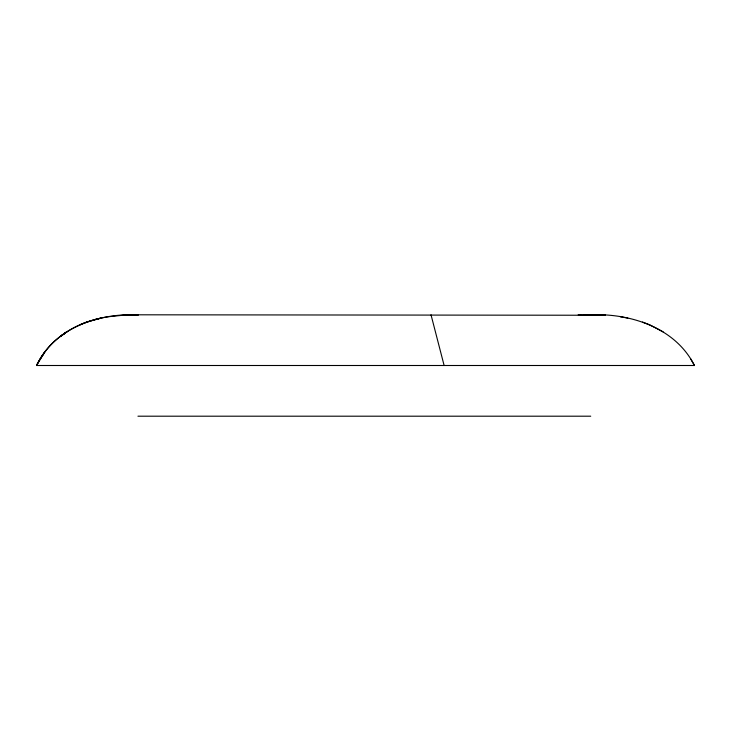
<?xml version="1.0" encoding="UTF-8"?>
<svg xmlns="http://www.w3.org/2000/svg" width="731" height="731" viewBox="0 0 731 731"><rect width="100%" height="100%" fill="white"/><g stroke="black" fill="none" stroke-linecap="round" stroke-linejoin="round"><path stroke-width="1.1" d="M44.49 352.488L36.55 365.5L694.441 365.5C675.499 327.716 630.405 313.106 590.593 314.805L605.213 315.253L137.949 314.805C98.786 313.069 54.24 327.689 36.55 365.5C42.297 354.124 50.393 343.689 60.737 336.205M40.306 358.729L44.701 352.388M60.673 336.242L66.832 331.847C79.414 323.678 93.915 318.862 108.709 316.706L123.411 315.207L137.958 314.805L123.146 315.244M61.559 335.602L66.905 331.819L60.353 336.388L66.558 331.975M79.606 324.884L86.505 322.143L100.878 318.149L93.605 319.904M124.087 315.216L138.25 314.805M130.995 314.906L138.451 314.805M137.949 416.195L590.73 416.195M605.149 315.225L590.054 314.805M578.166 314.805L593.508 315.225L583.685 314.897M590.593 314.805L605.405 315.244M592.978 315.408L590.922 315.235L593.152 315.454M627.81 318.086L620.299 316.77M642.494 322.033L649.603 324.774L663.127 331.865M690.594 358.747L694.441 365.5M431.016 314.805L444.128 365.5"/></g></svg>
